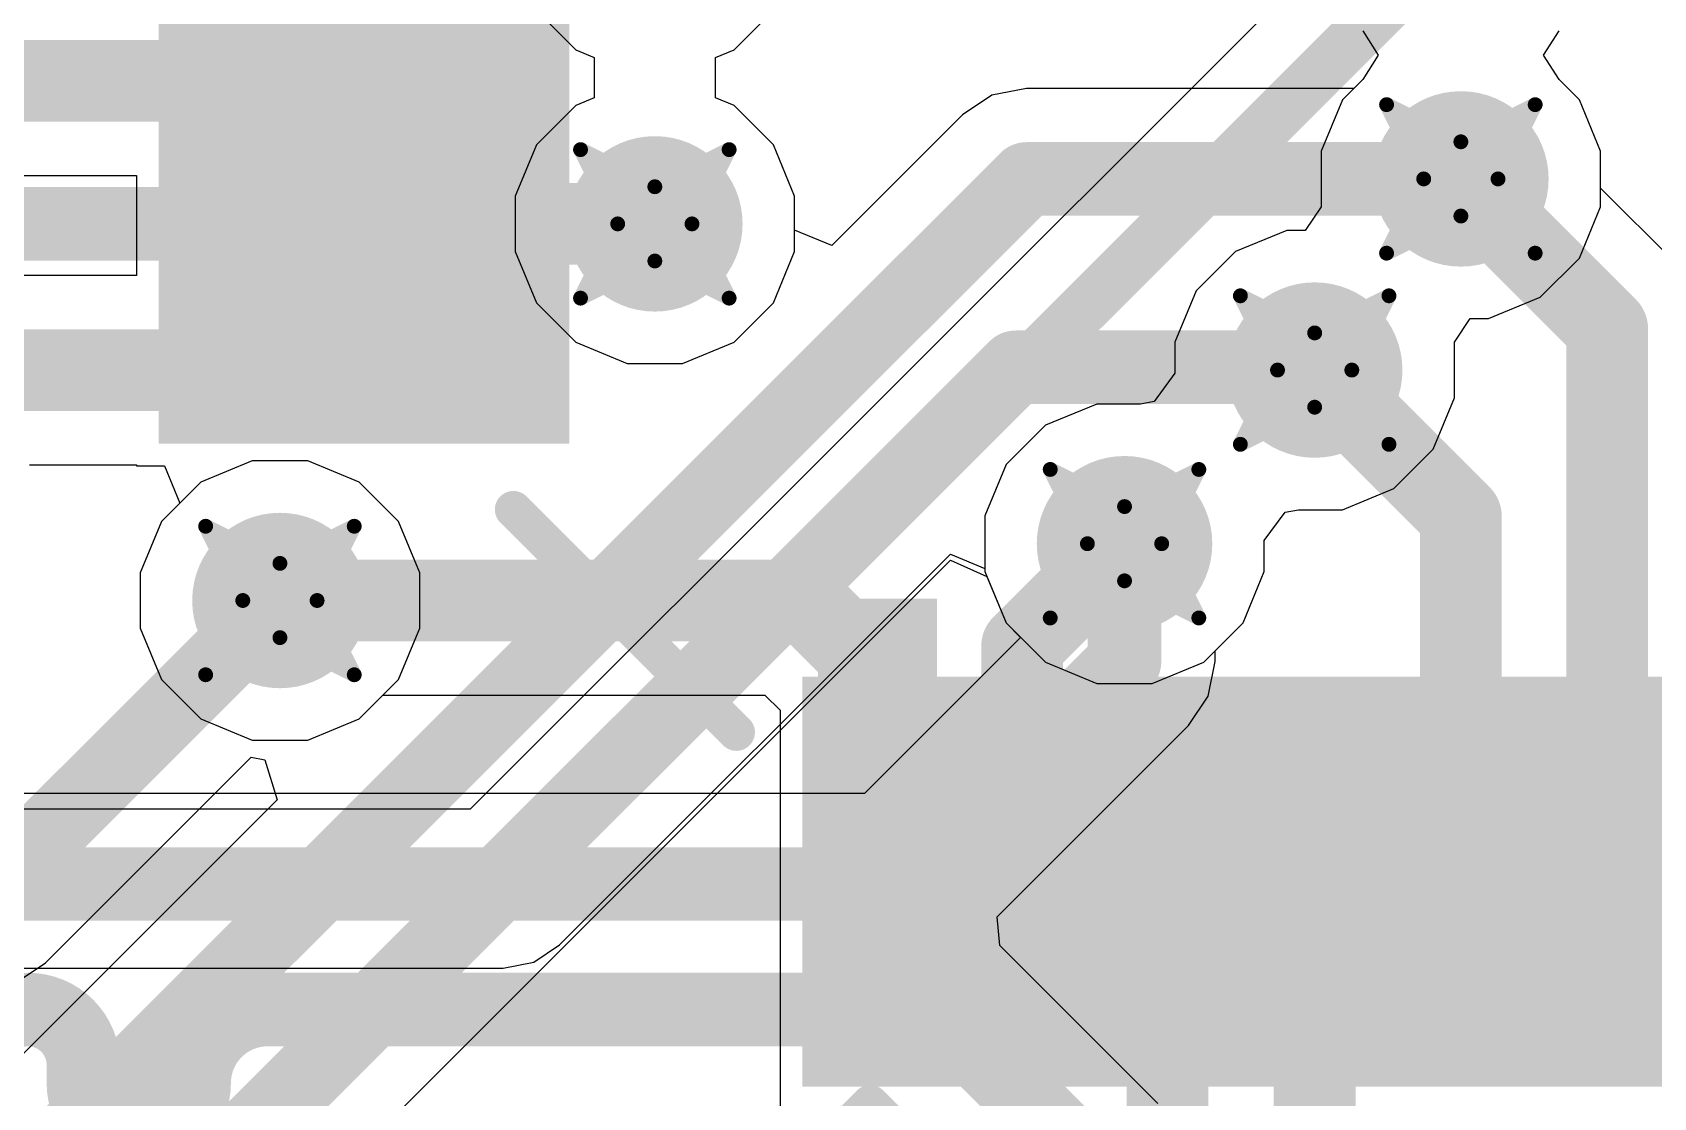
# Model space of a CAD drawing. Header units: inches. Extents: x -3 to 488, y -11 to 93.
# Drawn here: x 91.15 to 96.7, y 12.84 to 16.48 of the extents above; entities that cross this region are included whole.
import ezdxf

# ---------------------------------------------------------------- set-up
doc = ezdxf.new("R2010")
doc.units = ezdxf.units.IN
for name, color, linetype in [('Bottom Layer', 5, 'Continuous'), ('Drill Drawing', 1, 'Continuous'), ('Layer 1', 16, 'Continuous'), ('Layer 2', 76, 'Continuous'), ('Top Layer', 1, 'Continuous'), ('Top Overlay', 2, 'Continuous'), ('Top Paste', 8, 'Continuous'), ('Top Solder', 216, 'Continuous'), ('Via Holes', 16, 'Continuous')]:
    doc.layers.add(name, color=color, linetype=linetype)

msp = doc.modelspace()

# ---------------------------------------------------------------- hatches: boundary and pattern name
at = {"layer": 'Bottom Layer'}
h = msp.add_hatch(color=5, dxfattribs=at)
edge = h.paths.add_edge_path()
edge.add_arc((96.0373, 15.9826), 0.3, 0, 360)
h = msp.add_hatch(color=5, dxfattribs=at)
edge = h.paths.add_edge_path()
edge.add_arc((93.2818, 15.8288), 0.3, 0, 360)
h = msp.add_hatch(color=5, dxfattribs=at)
edge = h.paths.add_edge_path()
edge.add_arc((95.5375, 15.3288), 0.3, 0, 360)
h = msp.add_hatch(color=5, dxfattribs=at)
edge = h.paths.add_edge_path()
edge.add_arc((94.8875, 14.7349), 0.3, 0, 360)
h = msp.add_hatch(color=5, dxfattribs=at)
edge = h.paths.add_edge_path()
edge.add_arc((92.0002, 14.5406), 0.3, 0, 360)
at = {"layer": 'Layer 1'}
h = msp.add_hatch(color=16, dxfattribs=at)
edge = h.paths.add_edge_path()
edge.add_arc((96.0373, 15.9826), 0.3, 0, 360)
h = msp.add_hatch(color=16, dxfattribs=at)
edge = h.paths.add_edge_path()
edge.add_arc((93.2818, 15.8288), 0.3, 0, 360)
h = msp.add_hatch(color=16, dxfattribs=at)
edge = h.paths.add_edge_path()
edge.add_arc((95.5375, 15.3288), 0.3, 0, 360)
h = msp.add_hatch(color=16, dxfattribs=at)
edge = h.paths.add_edge_path()
edge.add_arc((94.8875, 14.7349), 0.3, 0, 360)
h = msp.add_hatch(color=16, dxfattribs=at)
edge = h.paths.add_edge_path()
edge.add_arc((92.0002, 14.5406), 0.3, 0, 360)
at = {"layer": 'Layer 2'}
h = msp.add_hatch(color=76, dxfattribs=at)
edge = h.paths.add_edge_path()
edge.add_arc((96.0373, 15.9826), 0.3, 0, 360)
h = msp.add_hatch(color=76, dxfattribs=at)
edge = h.paths.add_edge_path()
edge.add_arc((93.2818, 15.8288), 0.3, 0, 360)
h = msp.add_hatch(color=76, dxfattribs=at)
edge = h.paths.add_edge_path()
edge.add_arc((95.5375, 15.3288), 0.3, 0, 360)
h = msp.add_hatch(color=76, dxfattribs=at)
edge = h.paths.add_edge_path()
edge.add_arc((94.8875, 14.7349), 0.3, 0, 360)
h = msp.add_hatch(color=76, dxfattribs=at)
edge = h.paths.add_edge_path()
edge.add_arc((92.0002, 14.5406), 0.3, 0, 360)
at = {"layer": 'Top Layer'}
for points in [[(92.8875, 16.1788), (91.6875, 16.1788), (91.6875, 16.4788), (92.8875, 16.4788)], [(92.8875, 15.6788), (91.6875, 15.6788), (91.6875, 15.9788), (92.8875, 15.9788)], [(92.8875, 15.1788), (91.6875, 15.1788), (91.6875, 15.4788), (92.8875, 15.4788)], [(93.8875, 12.9788), (93.8875, 14.1788), (94.1875, 14.1788), (94.1875, 12.9788)], [(94.3875, 12.9788), (94.3875, 14.1788), (94.6875, 14.1788), (94.6875, 12.9788)], [(94.8875, 12.9788), (94.8875, 14.1788), (95.1875, 14.1788), (95.1875, 12.9788)], [(95.3875, 12.9788), (95.3875, 14.1788), (95.6875, 14.1788), (95.6875, 12.9788)], [(95.8875, 12.9788), (95.8875, 14.1788), (96.1875, 14.1788), (96.1875, 12.9788)], [(96.3875, 12.9788), (96.3875, 14.1788), (96.6875, 14.1788), (96.6875, 12.9788)]]:
    msp.add_hatch(color=1, dxfattribs=at).paths.add_polyline_path(points)
h = msp.add_hatch(color=1, dxfattribs=at)
edge = h.paths.add_edge_path()
edge.add_arc((96.0373, 15.9826), 0.3, 0, 360)
h = msp.add_hatch(color=1, dxfattribs=at)
edge = h.paths.add_edge_path()
edge.add_arc((93.2818, 15.8288), 0.3, 0, 360)
h = msp.add_hatch(color=1, dxfattribs=at)
edge = h.paths.add_edge_path()
edge.add_arc((95.5375, 15.3288), 0.3, 0, 360)
h = msp.add_hatch(color=1, dxfattribs=at)
edge = h.paths.add_edge_path()
edge.add_arc((94.8875, 14.7349), 0.3, 0, 360)
h = msp.add_hatch(color=1, dxfattribs=at)
edge = h.paths.add_edge_path()
edge.add_arc((92.0002, 14.5406), 0.3, 0, 360)
at = {"layer": 'Top Overlay'}
msp.add_hatch(color=2, dxfattribs=at).paths.add_polyline_path([(94.2463, 14.2676), (94.2463, 14.547), (93.8399, 14.547), (93.8399, 14.2676)])
at = {"layer": 'Top Paste'}
for points in [[(92.8875, 16.1788), (91.6875, 16.1788), (91.6875, 16.4788), (92.8875, 16.4788)], [(92.8875, 15.6788), (91.6875, 15.6788), (91.6875, 15.9788), (92.8875, 15.9788)], [(92.8875, 15.1788), (91.6875, 15.1788), (91.6875, 15.4788), (92.8875, 15.4788)], [(93.8875, 12.9788), (93.8875, 14.1788), (94.1875, 14.1788), (94.1875, 12.9788)], [(94.3875, 12.9788), (94.3875, 14.1788), (94.6875, 14.1788), (94.6875, 12.9788)], [(94.8875, 12.9788), (94.8875, 14.1788), (95.1875, 14.1788), (95.1875, 12.9788)], [(95.3875, 12.9788), (95.3875, 14.1788), (95.6875, 14.1788), (95.6875, 12.9788)], [(95.8875, 12.9788), (95.8875, 14.1788), (96.1875, 14.1788), (96.1875, 12.9788)], [(96.3875, 12.9788), (96.3875, 14.1788), (96.6875, 14.1788), (96.6875, 12.9788)]]:
    msp.add_hatch(color=8, dxfattribs=at).paths.add_polyline_path(points)
at = {"layer": 'Top Solder'}
for points in [[(92.9891, 16.0772), (91.5859, 16.0772), (91.5859, 16.5804), (92.9891, 16.5804)], [(92.9891, 15.5772), (91.5859, 15.5772), (91.5859, 16.0804), (92.9891, 16.0804)], [(92.9891, 15.0772), (91.5859, 15.0772), (91.5859, 15.5804), (92.9891, 15.5804)], [(93.7859, 12.8772), (93.7859, 14.2804), (94.2891, 14.2804), (94.2891, 12.8772)], [(94.2859, 12.8772), (94.2859, 14.2804), (94.7891, 14.2804), (94.7891, 12.8772)], [(94.7859, 12.8772), (94.7859, 14.2804), (95.2891, 14.2804), (95.2891, 12.8772)], [(95.2859, 12.8772), (95.2859, 14.2804), (95.7891, 14.2804), (95.7891, 12.8772)], [(95.7859, 12.8772), (95.7859, 14.2804), (96.2891, 14.2804), (96.2891, 12.8772)], [(96.2859, 12.8772), (96.2859, 14.2804), (96.7891, 14.2804), (96.7891, 12.8772)]]:
    msp.add_hatch(color=216, dxfattribs=at).paths.add_polyline_path(points)
at = {"layer": 'Via Holes'}
h = msp.add_hatch(color=7, dxfattribs=at)
edge = h.paths.add_edge_path()
edge.add_arc((96.0373, 15.9826), 0.15, 0, 360)
h = msp.add_hatch(color=7, dxfattribs=at)
edge = h.paths.add_edge_path()
edge.add_arc((93.2818, 15.8288), 0.15, 0, 360)
h = msp.add_hatch(color=7, dxfattribs=at)
edge = h.paths.add_edge_path()
edge.add_arc((95.5375, 15.3288), 0.15, 0, 360)
h = msp.add_hatch(color=7, dxfattribs=at)
edge = h.paths.add_edge_path()
edge.add_arc((94.8875, 14.7349), 0.15, 0, 360)
h = msp.add_hatch(color=7, dxfattribs=at)
edge = h.paths.add_edge_path()
edge.add_arc((92.0002, 14.5406), 0.15, 0, 360)

# ---------------------------------------------------------------- linework, layer by layer
at = {"layer": 'Bottom Layer'}
for p, q in [((95.5597, 16.7356), (92.6509, 13.8268)), ((92.8768, 16.5582), (93.0112, 16.4238)), ((93.5525, 16.4238), (93.6869, 16.5582)), ((96.3196, 16.4059), (96.3729, 16.4886)), ((93.0112, 16.4238), (93.0745, 16.3976)), ((93.4892, 16.3976), (93.5525, 16.4238)), ((96.3729, 16.3226), (96.3196, 16.4059)), ((93.0745, 16.3976), (93.0745, 16.2601)), ((93.4892, 16.2601), (93.4892, 16.3976)), ((96.4423, 16.2533), (96.3729, 16.3226)), ((93.0745, 16.2601), (93.0112, 16.2339)), ((93.5525, 16.2339), (93.4892, 16.2601)), ((96.5151, 16.0777), (96.4423, 16.2533)), ((93.0112, 16.2339), (92.8768, 16.0995)), ((93.6869, 16.0995), (93.5525, 16.2339)), ((92.8768, 16.0995), (92.804, 15.9239)), ((93.7596, 15.9239), (93.6869, 16.0995)), ((96.5151, 15.8876), (96.5151, 16.0777)), ((92.804, 15.9239), (92.804, 15.7338)), ((93.7596, 15.7338), (93.7596, 15.9239)), ((96.4423, 15.712), (96.5151, 15.8876)), ((92.804, 15.7338), (92.8768, 15.5582)), ((93.6869, 15.5582), (93.7596, 15.7338)), ((96.3079, 15.5776), (96.4423, 15.712)), ((96.1323, 15.5048), (96.3079, 15.5776)), ((92.8768, 15.5582), (93.0112, 15.4238)), ((93.5525, 15.4238), (93.6869, 15.5582)), ((96.0153, 15.4239), (96.0694, 15.5048)), ((96.0694, 15.5048), (96.1323, 15.5048)), ((93.0112, 15.4238), (93.1868, 15.351)), ((93.3769, 15.351), (93.5525, 15.4238)), ((96.0153, 15.2338), (96.0153, 15.4239)), ((93.1868, 15.351), (93.3769, 15.351)), ((95.9426, 15.0582), (96.0153, 15.2338)), ((95.8081, 14.9238), (95.9426, 15.0582)), ((91.9052, 15.0184), (91.7295, 14.9457)), ((92.0952, 15.0184), (91.9052, 15.0184)), ((92.2708, 14.9457), (92.0952, 15.0184)), ((91.7295, 14.9457), (91.5951, 14.8112)), ((92.4053, 14.8112), (92.2708, 14.9457)), ((95.6325, 14.851), (95.8081, 14.9238)), ((91.5951, 14.8112), (91.5224, 14.6356)), ((92.478, 14.6356), (92.4053, 14.8112)), ((95.3653, 14.7455), (95.4364, 14.8427)), ((95.4364, 14.8427), (95.4826, 14.851)), ((95.4826, 14.851), (95.6325, 14.851)), ((95.3653, 14.6398), (95.3653, 14.7455)), ((92.9558, 13.3626), (94.2924, 14.6992)), ((94.2924, 14.6992), (94.4097, 14.6505)), ((91.5224, 14.6356), (91.5224, 14.4456)), ((92.478, 14.4456), (92.478, 14.6356)), ((94.4097, 14.6505), (94.4097, 14.6398)), ((94.4097, 14.6398), (94.4824, 14.4642)), ((95.2926, 14.4642), (95.3653, 14.6398)), ((91.5224, 14.4456), (91.5951, 14.2699)), ((92.4053, 14.2699), (92.478, 14.4456)), ((94.4824, 14.4642), (94.6168, 14.3298)), ((95.1582, 14.3298), (95.2926, 14.4642)), ((94.6168, 14.3298), (94.7925, 14.2571)), ((94.9825, 14.2571), (95.1582, 14.3298)), ((91.5951, 14.2699), (91.7295, 14.1355)), ((92.2708, 14.1355), (92.4053, 14.2699)), ((94.7925, 14.2571), (94.9825, 14.2571)), ((91.7295, 14.1355), (91.9052, 14.0628)), ((92.0952, 14.0628), (92.2708, 14.1355)), ((91.9052, 14.0628), (92.0952, 14.0628)), ((92.6509, 13.8268), (86.0622, 13.8268)), ((92.8676, 13.3036), (92.9558, 13.3626)), ((92.7635, 13.2829), (92.8676, 13.3036)), ((86.1748, 13.2829), (92.7635, 13.2829))]:
    msp.add_line(p, q, dxfattribs=at)
for points in [[(92.7635, 13.5549, 0.1778, 0.1778, 0), (96.0375, 16.8288, 0.1778, 0.1778, 0)], [(86.0622, 13.5549, 0.1778, 0.1778, 0), (92.7635, 13.5549, 0.1778, 0.1778, 0)]]:
    msp.add_lwpolyline(points, format="xyseb", dxfattribs=at)
msp.add_lwpolyline([(92.7191, 13.5549, 0.0889, 0.0889, 1), (92.808, 13.5549, 0.0889, 0.0889, 1)], format="xyseb", close=True, dxfattribs=at)
msp.add_lwpolyline([(92.7191, 13.5549, 0.0889, 0.0889, 1), (92.808, 13.5549, 0.0889, 0.0889, 1)], format="xyseb", close=True, dxfattribs=at)
at = {"layer": 'Drill Drawing'}
for points in [[(95.7833, 16.2366, 0.0508, 0.0508, 0), (96.0373, 16.1096, 0.0508, 0.0508, 0)], [(95.7833, 16.2366, 0.0508, 0.0508, 0), (95.9103, 15.9826, 0.0508, 0.0508, 0)], [(96.0373, 16.1096, 0.0508, 0.0508, 0), (96.2913, 16.2366, 0.0508, 0.0508, 0)], [(96.1643, 15.9826, 0.0508, 0.0508, 0), (96.2913, 16.2366, 0.0508, 0.0508, 0)], [(93.0278, 16.0828, 0.0508, 0.0508, 0), (93.2818, 15.9558, 0.0508, 0.0508, 0)], [(93.0278, 16.0828, 0.0508, 0.0508, 0), (93.1548, 15.8288, 0.0508, 0.0508, 0)], [(93.2818, 15.9558, 0.0508, 0.0508, 0), (93.5358, 16.0828, 0.0508, 0.0508, 0)], [(93.4088, 15.8288, 0.0508, 0.0508, 0), (93.5358, 16.0828, 0.0508, 0.0508, 0)], [(95.7833, 15.7286, 0.0508, 0.0508, 0), (95.9103, 15.9826, 0.0508, 0.0508, 0)], [(96.1643, 15.9826, 0.0508, 0.0508, 0), (96.2913, 15.7286, 0.0508, 0.0508, 0)], [(93.0278, 15.5748, 0.0508, 0.0508, 0), (93.1548, 15.8288, 0.0508, 0.0508, 0)], [(93.4088, 15.8288, 0.0508, 0.0508, 0), (93.5358, 15.5748, 0.0508, 0.0508, 0)], [(95.7833, 15.7286, 0.0508, 0.0508, 0), (96.0373, 15.8556, 0.0508, 0.0508, 0)], [(96.0373, 15.8556, 0.0508, 0.0508, 0), (96.2913, 15.7286, 0.0508, 0.0508, 0)], [(93.0278, 15.5748, 0.0508, 0.0508, 0), (93.2818, 15.7018, 0.0508, 0.0508, 0)], [(93.2818, 15.7018, 0.0508, 0.0508, 0), (93.5358, 15.5748, 0.0508, 0.0508, 0)], [(95.2835, 15.5828, 0.0508, 0.0508, 0), (95.5375, 15.4558, 0.0508, 0.0508, 0)], [(95.2835, 15.5828, 0.0508, 0.0508, 0), (95.4105, 15.3288, 0.0508, 0.0508, 0)], [(95.5375, 15.4558, 0.0508, 0.0508, 0), (95.7915, 15.5828, 0.0508, 0.0508, 0)], [(95.6645, 15.3288, 0.0508, 0.0508, 0), (95.7915, 15.5828, 0.0508, 0.0508, 0)], [(95.2835, 15.0748, 0.0508, 0.0508, 0), (95.4105, 15.3288, 0.0508, 0.0508, 0)], [(95.6645, 15.3288, 0.0508, 0.0508, 0), (95.7915, 15.0748, 0.0508, 0.0508, 0)], [(95.2835, 15.0748, 0.0508, 0.0508, 0), (95.5375, 15.2018, 0.0508, 0.0508, 0)], [(95.5375, 15.2018, 0.0508, 0.0508, 0), (95.7915, 15.0748, 0.0508, 0.0508, 0)], [(94.6335, 14.9889, 0.0508, 0.0508, 0), (94.8875, 14.8619, 0.0508, 0.0508, 0)], [(94.6335, 14.9889, 0.0508, 0.0508, 0), (94.7605, 14.7349, 0.0508, 0.0508, 0)], [(94.8875, 14.8619, 0.0508, 0.0508, 0), (95.1415, 14.9889, 0.0508, 0.0508, 0)], [(95.0145, 14.7349, 0.0508, 0.0508, 0), (95.1415, 14.9889, 0.0508, 0.0508, 0)], [(91.7462, 14.7946, 0.0508, 0.0508, 0), (92.0002, 14.6676, 0.0508, 0.0508, 0)], [(91.7462, 14.7946, 0.0508, 0.0508, 0), (91.8732, 14.5406, 0.0508, 0.0508, 0)], [(92.0002, 14.6676, 0.0508, 0.0508, 0), (92.2542, 14.7946, 0.0508, 0.0508, 0)], [(92.1272, 14.5406, 0.0508, 0.0508, 0), (92.2542, 14.7946, 0.0508, 0.0508, 0)], [(94.6335, 14.4809, 0.0508, 0.0508, 0), (94.7605, 14.7349, 0.0508, 0.0508, 0)], [(95.0145, 14.7349, 0.0508, 0.0508, 0), (95.1415, 14.4809, 0.0508, 0.0508, 0)], [(94.6335, 14.4809, 0.0508, 0.0508, 0), (94.8875, 14.6079, 0.0508, 0.0508, 0)], [(94.8875, 14.6079, 0.0508, 0.0508, 0), (95.1415, 14.4809, 0.0508, 0.0508, 0)], [(91.7462, 14.2866, 0.0508, 0.0508, 0), (91.8732, 14.5406, 0.0508, 0.0508, 0)], [(92.1272, 14.5406, 0.0508, 0.0508, 0), (92.2542, 14.2866, 0.0508, 0.0508, 0)], [(91.7462, 14.2866, 0.0508, 0.0508, 0), (92.0002, 14.4136, 0.0508, 0.0508, 0)], [(92.0002, 14.4136, 0.0508, 0.0508, 0), (92.2542, 14.2866, 0.0508, 0.0508, 0)]]:
    msp.add_lwpolyline(points, format="xyseb", dxfattribs=at)
for points in [[(95.7706, 16.2366, 0.0254, 0.0254, 1), (95.796, 16.2366, 0.0254, 0.0254, 1)], [(95.7706, 16.2366, 0.0254, 0.0254, 1), (95.796, 16.2366, 0.0254, 0.0254, 1)], [(96.2786, 16.2366, 0.0254, 0.0254, 1), (96.304, 16.2366, 0.0254, 0.0254, 1)], [(96.2786, 16.2366, 0.0254, 0.0254, 1), (96.304, 16.2366, 0.0254, 0.0254, 1)], [(96.0246, 16.1096, 0.0254, 0.0254, 1), (96.05, 16.1096, 0.0254, 0.0254, 1)], [(96.0246, 16.1096, 0.0254, 0.0254, 1), (96.05, 16.1096, 0.0254, 0.0254, 1)], [(93.0151, 16.0828, 0.0254, 0.0254, 1), (93.0405, 16.0828, 0.0254, 0.0254, 1)], [(93.0151, 16.0828, 0.0254, 0.0254, 1), (93.0405, 16.0828, 0.0254, 0.0254, 1)], [(93.5231, 16.0828, 0.0254, 0.0254, 1), (93.5485, 16.0828, 0.0254, 0.0254, 1)], [(93.5231, 16.0828, 0.0254, 0.0254, 1), (93.5485, 16.0828, 0.0254, 0.0254, 1)], [(93.2691, 15.9558, 0.0254, 0.0254, 1), (93.2945, 15.9558, 0.0254, 0.0254, 1)], [(93.2691, 15.9558, 0.0254, 0.0254, 1), (93.2945, 15.9558, 0.0254, 0.0254, 1)], [(95.8976, 15.9826, 0.0254, 0.0254, 1), (95.923, 15.9826, 0.0254, 0.0254, 1)], [(95.8976, 15.9826, 0.0254, 0.0254, 1), (95.923, 15.9826, 0.0254, 0.0254, 1)], [(96.1516, 15.9826, 0.0254, 0.0254, 1), (96.177, 15.9826, 0.0254, 0.0254, 1)], [(96.1516, 15.9826, 0.0254, 0.0254, 1), (96.177, 15.9826, 0.0254, 0.0254, 1)], [(93.1421, 15.8288, 0.0254, 0.0254, 1), (93.1675, 15.8288, 0.0254, 0.0254, 1)], [(93.1421, 15.8288, 0.0254, 0.0254, 1), (93.1675, 15.8288, 0.0254, 0.0254, 1)], [(93.3961, 15.8288, 0.0254, 0.0254, 1), (93.4215, 15.8288, 0.0254, 0.0254, 1)], [(93.3961, 15.8288, 0.0254, 0.0254, 1), (93.4215, 15.8288, 0.0254, 0.0254, 1)], [(96.0246, 15.8556, 0.0254, 0.0254, 1), (96.05, 15.8556, 0.0254, 0.0254, 1)], [(96.0246, 15.8556, 0.0254, 0.0254, 1), (96.05, 15.8556, 0.0254, 0.0254, 1)], [(95.7706, 15.7286, 0.0254, 0.0254, 1), (95.796, 15.7286, 0.0254, 0.0254, 1)], [(95.7706, 15.7286, 0.0254, 0.0254, 1), (95.796, 15.7286, 0.0254, 0.0254, 1)], [(96.2786, 15.7286, 0.0254, 0.0254, 1), (96.304, 15.7286, 0.0254, 0.0254, 1)], [(96.2786, 15.7286, 0.0254, 0.0254, 1), (96.304, 15.7286, 0.0254, 0.0254, 1)], [(93.2691, 15.7018, 0.0254, 0.0254, 1), (93.2945, 15.7018, 0.0254, 0.0254, 1)], [(93.2691, 15.7018, 0.0254, 0.0254, 1), (93.2945, 15.7018, 0.0254, 0.0254, 1)], [(93.0151, 15.5748, 0.0254, 0.0254, 1), (93.0405, 15.5748, 0.0254, 0.0254, 1)], [(93.0151, 15.5748, 0.0254, 0.0254, 1), (93.0405, 15.5748, 0.0254, 0.0254, 1)], [(93.5231, 15.5748, 0.0254, 0.0254, 1), (93.5485, 15.5748, 0.0254, 0.0254, 1)], [(93.5231, 15.5748, 0.0254, 0.0254, 1), (93.5485, 15.5748, 0.0254, 0.0254, 1)], [(95.2708, 15.5828, 0.0254, 0.0254, 1), (95.2962, 15.5828, 0.0254, 0.0254, 1)], [(95.2708, 15.5828, 0.0254, 0.0254, 1), (95.2962, 15.5828, 0.0254, 0.0254, 1)], [(95.7788, 15.5828, 0.0254, 0.0254, 1), (95.8042, 15.5828, 0.0254, 0.0254, 1)], [(95.7788, 15.5828, 0.0254, 0.0254, 1), (95.8042, 15.5828, 0.0254, 0.0254, 1)], [(95.5248, 15.4558, 0.0254, 0.0254, 1), (95.5502, 15.4558, 0.0254, 0.0254, 1)], [(95.5248, 15.4558, 0.0254, 0.0254, 1), (95.5502, 15.4558, 0.0254, 0.0254, 1)], [(95.3978, 15.3288, 0.0254, 0.0254, 1), (95.4232, 15.3288, 0.0254, 0.0254, 1)], [(95.3978, 15.3288, 0.0254, 0.0254, 1), (95.4232, 15.3288, 0.0254, 0.0254, 1)], [(95.6518, 15.3288, 0.0254, 0.0254, 1), (95.6772, 15.3288, 0.0254, 0.0254, 1)], [(95.6518, 15.3288, 0.0254, 0.0254, 1), (95.6772, 15.3288, 0.0254, 0.0254, 1)], [(95.5248, 15.2018, 0.0254, 0.0254, 1), (95.5502, 15.2018, 0.0254, 0.0254, 1)], [(95.5248, 15.2018, 0.0254, 0.0254, 1), (95.5502, 15.2018, 0.0254, 0.0254, 1)], [(95.2708, 15.0748, 0.0254, 0.0254, 1), (95.2962, 15.0748, 0.0254, 0.0254, 1)], [(95.2708, 15.0748, 0.0254, 0.0254, 1), (95.2962, 15.0748, 0.0254, 0.0254, 1)], [(95.7788, 15.0748, 0.0254, 0.0254, 1), (95.8042, 15.0748, 0.0254, 0.0254, 1)], [(95.7788, 15.0748, 0.0254, 0.0254, 1), (95.8042, 15.0748, 0.0254, 0.0254, 1)], [(94.6208, 14.9889, 0.0254, 0.0254, 1), (94.6462, 14.9889, 0.0254, 0.0254, 1)], [(94.6208, 14.9889, 0.0254, 0.0254, 1), (94.6462, 14.9889, 0.0254, 0.0254, 1)], [(95.1288, 14.9889, 0.0254, 0.0254, 1), (95.1542, 14.9889, 0.0254, 0.0254, 1)], [(95.1288, 14.9889, 0.0254, 0.0254, 1), (95.1542, 14.9889, 0.0254, 0.0254, 1)], [(94.8748, 14.8619, 0.0254, 0.0254, 1), (94.9002, 14.8619, 0.0254, 0.0254, 1)], [(94.8748, 14.8619, 0.0254, 0.0254, 1), (94.9002, 14.8619, 0.0254, 0.0254, 1)], [(91.7335, 14.7946, 0.0254, 0.0254, 1), (91.7589, 14.7946, 0.0254, 0.0254, 1)], [(91.7335, 14.7946, 0.0254, 0.0254, 1), (91.7589, 14.7946, 0.0254, 0.0254, 1)], [(92.2415, 14.7946, 0.0254, 0.0254, 1), (92.2669, 14.7946, 0.0254, 0.0254, 1)], [(92.2415, 14.7946, 0.0254, 0.0254, 1), (92.2669, 14.7946, 0.0254, 0.0254, 1)], [(94.7478, 14.7349, 0.0254, 0.0254, 1), (94.7732, 14.7349, 0.0254, 0.0254, 1)], [(94.7478, 14.7349, 0.0254, 0.0254, 1), (94.7732, 14.7349, 0.0254, 0.0254, 1)], [(95.0018, 14.7349, 0.0254, 0.0254, 1), (95.0272, 14.7349, 0.0254, 0.0254, 1)], [(95.0018, 14.7349, 0.0254, 0.0254, 1), (95.0272, 14.7349, 0.0254, 0.0254, 1)], [(91.9875, 14.6676, 0.0254, 0.0254, 1), (92.0129, 14.6676, 0.0254, 0.0254, 1)], [(91.9875, 14.6676, 0.0254, 0.0254, 1), (92.0129, 14.6676, 0.0254, 0.0254, 1)], [(94.8748, 14.6079, 0.0254, 0.0254, 1), (94.9002, 14.6079, 0.0254, 0.0254, 1)], [(94.8748, 14.6079, 0.0254, 0.0254, 1), (94.9002, 14.6079, 0.0254, 0.0254, 1)], [(91.8605, 14.5406, 0.0254, 0.0254, 1), (91.8859, 14.5406, 0.0254, 0.0254, 1)], [(91.8605, 14.5406, 0.0254, 0.0254, 1), (91.8859, 14.5406, 0.0254, 0.0254, 1)], [(92.1145, 14.5406, 0.0254, 0.0254, 1), (92.1399, 14.5406, 0.0254, 0.0254, 1)], [(92.1145, 14.5406, 0.0254, 0.0254, 1), (92.1399, 14.5406, 0.0254, 0.0254, 1)], [(94.6208, 14.4809, 0.0254, 0.0254, 1), (94.6462, 14.4809, 0.0254, 0.0254, 1)], [(94.6208, 14.4809, 0.0254, 0.0254, 1), (94.6462, 14.4809, 0.0254, 0.0254, 1)], [(95.1288, 14.4809, 0.0254, 0.0254, 1), (95.1542, 14.4809, 0.0254, 0.0254, 1)], [(95.1288, 14.4809, 0.0254, 0.0254, 1), (95.1542, 14.4809, 0.0254, 0.0254, 1)], [(91.9875, 14.4136, 0.0254, 0.0254, 1), (92.0129, 14.4136, 0.0254, 0.0254, 1)], [(91.9875, 14.4136, 0.0254, 0.0254, 1), (92.0129, 14.4136, 0.0254, 0.0254, 1)], [(91.7335, 14.2866, 0.0254, 0.0254, 1), (91.7589, 14.2866, 0.0254, 0.0254, 1)], [(91.7335, 14.2866, 0.0254, 0.0254, 1), (91.7589, 14.2866, 0.0254, 0.0254, 1)], [(92.2415, 14.2866, 0.0254, 0.0254, 1), (92.2669, 14.2866, 0.0254, 0.0254, 1)], [(92.2415, 14.2866, 0.0254, 0.0254, 1), (92.2669, 14.2866, 0.0254, 0.0254, 1)]]:
    msp.add_lwpolyline(points, format="xyseb", close=True, dxfattribs=at)
at = {"layer": 'Layer 1'}
for p, q in [((92.8768, 16.5582), (93.0112, 16.4238)), ((93.5525, 16.4238), (93.6869, 16.5582)), ((95.7018, 16.4888), (95.7551, 16.4056)), ((96.3196, 16.4059), (96.3729, 16.4886)), ((93.0112, 16.4238), (93.0745, 16.3976)), ((93.4892, 16.3976), (93.5525, 16.4238)), ((95.7551, 16.4056), (95.7018, 16.3229)), ((96.3729, 16.3226), (96.3196, 16.4059)), ((93.0745, 16.3976), (93.0745, 16.2601)), ((93.4892, 16.2601), (93.4892, 16.3976)), ((95.7018, 16.3229), (95.6322, 16.2533)), ((96.4423, 16.2533), (96.3729, 16.3226)), ((93.0745, 16.2601), (93.0112, 16.2339)), ((93.5525, 16.2339), (93.4892, 16.2601)), ((95.6322, 16.2533), (95.5595, 16.0777)), ((96.5151, 16.0777), (96.4423, 16.2533)), ((93.0112, 16.2339), (92.8768, 16.0995)), ((93.6869, 16.0995), (93.5525, 16.2339)), ((92.8768, 16.0995), (92.804, 15.9239)), ((93.7596, 15.9239), (93.6869, 16.0995)), ((95.5595, 16.0777), (95.5595, 15.8876)), ((96.5151, 15.8876), (96.5151, 16.0777)), ((92.804, 15.9239), (92.804, 15.7338)), ((93.7596, 15.7338), (93.7596, 15.9239)), ((95.5595, 15.8876), (95.5054, 15.8066)), ((96.4423, 15.712), (96.5151, 15.8876)), ((95.4425, 15.8066), (95.2668, 15.7339)), ((95.5054, 15.8066), (95.4425, 15.8066)), ((92.804, 15.7338), (92.8768, 15.5582)), ((93.6869, 15.5582), (93.7596, 15.7338)), ((95.2668, 15.7339), (95.1324, 15.5995)), ((96.3079, 15.5776), (96.4423, 15.712)), ((95.1324, 15.5995), (95.0597, 15.4239)), ((96.1323, 15.5048), (96.3079, 15.5776)), ((92.8768, 15.5582), (93.0112, 15.4238)), ((93.5525, 15.4238), (93.6869, 15.5582)), ((96.0153, 15.4239), (96.0694, 15.5048)), ((96.0694, 15.5048), (96.1323, 15.5048)), ((93.0112, 15.4238), (93.1868, 15.351)), ((93.3769, 15.351), (93.5525, 15.4238)), ((95.0597, 15.4239), (95.0597, 15.3182)), ((96.0153, 15.2338), (96.0153, 15.4239)), ((93.1868, 15.351), (93.3769, 15.351)), ((95.0597, 15.3182), (94.9886, 15.221)), ((94.7925, 15.2127), (94.6168, 15.1399)), ((94.9424, 15.2127), (94.7925, 15.2127)), ((94.9886, 15.221), (94.9424, 15.2127)), ((95.9426, 15.0582), (96.0153, 15.2338)), ((94.6168, 15.1399), (94.4824, 15.0055)), ((95.8081, 14.9238), (95.9426, 15.0582)), ((91.9052, 15.0184), (91.7295, 14.9457)), ((92.0952, 15.0184), (91.9052, 15.0184)), ((92.2708, 14.9457), (92.0952, 15.0184)), ((94.4824, 15.0055), (94.4097, 14.8299)), ((91.7295, 14.9457), (91.5951, 14.8112)), ((92.4053, 14.8112), (92.2708, 14.9457)), ((95.6325, 14.851), (95.8081, 14.9238)), ((91.5951, 14.8112), (91.5224, 14.6356)), ((92.478, 14.6356), (92.4053, 14.8112)), ((94.4097, 14.8299), (94.4097, 14.6398)), ((95.3653, 14.7455), (95.4364, 14.8427)), ((95.4364, 14.8427), (95.4826, 14.851)), ((95.4826, 14.851), (95.6325, 14.851)), ((95.3653, 14.6398), (95.3653, 14.7455)), ((91.5224, 14.6356), (91.5224, 14.4456)), ((92.478, 14.4456), (92.478, 14.6356)), ((94.4097, 14.6398), (94.4824, 14.4642)), ((95.2926, 14.4642), (95.3653, 14.6398)), ((91.5224, 14.4456), (91.5951, 14.2699)), ((92.4053, 14.2699), (92.478, 14.4456)), ((94.5323, 14.4144), (93.9983, 13.8803)), ((94.4824, 14.4642), (94.5323, 14.4144)), ((95.197, 14.3687), (95.2926, 14.4642)), ((95.197, 14.3319), (95.197, 14.3687)), ((95.1734, 14.2134), (95.197, 14.3319)), ((95.197, 14.3319), (95.197, 14.3319)), ((91.5951, 14.2699), (91.7295, 14.1355)), ((92.2708, 14.1355), (92.4053, 14.2699)), ((95.1063, 14.113), (95.1734, 14.2134)), ((91.7295, 14.1355), (91.9052, 14.0628)), ((92.0952, 14.0628), (92.2708, 14.1355)), ((94.4516, 13.4583), (95.1063, 14.113)), ((91.9052, 14.0628), (92.0952, 14.0628)), ((93.9983, 13.8803), (75.1759, 13.8803)), ((94.4612, 13.3604), (94.4516, 13.4583)), ((95.0015, 12.8201), (94.4612, 13.3604))]:
    msp.add_line(p, q, dxfattribs=at)
for points in [[(94.8875, 14.3319, 0.2515, 0.2515, 0), (94.8875, 14.7349, 0.2515, 0.2515, 0)], [(94.1264, 13.5708, 0.2515, 0.2515, 0), (94.8875, 14.3319, 0.2515, 0.2515, 0)], [(75.1758, 13.5708, 0.2515, 0.2515, 0), (94.1264, 13.5708, 0.2515, 0.2515, 0)], [(90.95, 12.9523, 0.2515, 0.2515, -1), (91.3284, 12.9523, 0.2515, 0.2515, 0)], [(91.7069, 12.8901, 0.2515, 0.2515, -0.414214), (91.9583, 13.1416, 0.2515, 0.2515, 0)], [(91.9583, 13.1416, 0.2515, 0.2515, 0), (93.7234, 13.1416, 0.2515, 0.2515, 0)], [(93.7234, 13.1416, 0.2515, 0.2515, 0), (94.2424, 13.1416, 0.2515, 0.2515, 0)], [(94.2424, 13.1416, 0.2515, 0.2515, 0), (95.0316, 12.3523, 0.2515, 0.2515, 0)], [(91.3284, 12.8901, 0.2515, 0.2515, 0), (91.3284, 12.9523, 0.2515, 0.2515, 0)], [(91.7069, 12.8901, 0.2515, 0.2515, -1), (91.3284, 12.8901, 0.2515, 0.2515, 0)], [(91.7069, 12.8901, 0.2515, 0.2515, 0), (91.7069, 12.8901, 0.2515, 0.2515, 0)]]:
    msp.add_lwpolyline(points, format="xyseb", dxfattribs=at)
for points in [[(94.8246, 14.7349, 0.1257, 0.1257, 1), (94.9504, 14.7349, 0.1257, 0.1257, 1)], [(94.8246, 14.3319, 0.1257, 0.1257, 1), (94.9504, 14.3319, 0.1257, 0.1257, 1)], [(94.8246, 14.3319, 0.1257, 0.1257, 1), (94.9504, 14.3319, 0.1257, 0.1257, 1)], [(94.0636, 13.5708, 0.1257, 0.1257, 1), (94.1893, 13.5708, 0.1257, 0.1257, 1)], [(94.0636, 13.5708, 0.1257, 0.1257, 1), (94.1893, 13.5708, 0.1257, 0.1257, 1)], [(91.8955, 13.1416, 0.1257, 0.1257, 1), (92.0212, 13.1416, 0.1257, 0.1257, 1)], [(91.8955, 13.1416, 0.1257, 0.1257, 1), (92.0212, 13.1416, 0.1257, 0.1257, 1)], [(93.6606, 13.1416, 0.1257, 0.1257, 1), (93.7863, 13.1416, 0.1257, 0.1257, 1)], [(93.6606, 13.1416, 0.1257, 0.1257, 1), (93.7863, 13.1416, 0.1257, 0.1257, 1)], [(94.1795, 13.1416, 0.1257, 0.1257, 1), (94.3053, 13.1416, 0.1257, 0.1257, 1)], [(94.1795, 13.1416, 0.1257, 0.1257, 1), (94.3053, 13.1416, 0.1257, 0.1257, 1)], [(91.2656, 12.9523, 0.1257, 0.1257, 1), (91.3913, 12.9523, 0.1257, 0.1257, 1)], [(91.2656, 12.9523, 0.1257, 0.1257, 1), (91.3913, 12.9523, 0.1257, 0.1257, 1)], [(91.2656, 12.8901, 0.1257, 0.1257, 1), (91.3913, 12.8901, 0.1257, 0.1257, 1)], [(91.2656, 12.8901, 0.1257, 0.1257, 1), (91.3913, 12.8901, 0.1257, 0.1257, 1)], [(91.644, 12.8901, 0.1257, 0.1257, 1), (91.7697, 12.8901, 0.1257, 0.1257, 1)], [(91.644, 12.8901, 0.1257, 0.1257, 1), (91.7697, 12.8901, 0.1257, 0.1257, 1)], [(91.644, 12.8901, 0.1257, 0.1257, 1), (91.7697, 12.8901, 0.1257, 0.1257, 1)], [(91.644, 12.8901, 0.1257, 0.1257, 1), (91.7697, 12.8901, 0.1257, 0.1257, 1)]]:
    msp.add_lwpolyline(points, format="xyseb", close=True, dxfattribs=at)
at = {"layer": 'Layer 2'}
for p, q in [((93.5525, 16.4238), (93.6869, 16.5582)), ((95.7018, 16.4888), (95.7551, 16.4056)), ((96.3196, 16.4059), (96.3729, 16.4886)), ((93.4892, 16.3976), (93.5525, 16.4238)), ((95.7551, 16.4056), (95.7018, 16.3229)), ((96.3729, 16.3226), (96.3196, 16.4059)), ((93.4892, 16.2601), (93.4892, 16.3976)), ((95.7018, 16.3229), (95.671, 16.2921)), ((96.4423, 16.2533), (96.3729, 16.3226)), ((93.5525, 16.2339), (93.4892, 16.2601)), ((94.4339, 16.2685), (94.3335, 16.2015)), ((94.5523, 16.2921), (94.4339, 16.2685)), ((95.671, 16.2921), (94.5523, 16.2921)), ((94.5523, 16.2921), (94.5523, 16.2921)), ((96.5151, 16.0777), (96.4423, 16.2533)), ((93.6869, 16.0995), (93.5525, 16.2339)), ((94.3335, 16.2015), (93.8866, 15.7546)), ((93.7596, 15.9239), (93.6869, 16.0995)), ((96.5151, 15.8876), (96.5151, 16.0777)), ((93.7596, 15.8072), (93.7596, 15.9239)), ((96.4423, 15.712), (96.5151, 15.8876)), ((93.8866, 15.7546), (93.7596, 15.8072)), ((96.3079, 15.5776), (96.4423, 15.712)), ((96.1323, 15.5048), (96.3079, 15.5776)), ((96.0153, 15.4239), (96.0694, 15.5048)), ((96.0694, 15.5048), (96.1323, 15.5048)), ((96.0153, 15.2338), (96.0153, 15.4239)), ((95.9426, 15.0582), (96.0153, 15.2338)), ((95.8081, 14.9238), (95.9426, 15.0582)), ((95.6325, 14.851), (95.8081, 14.9238)), ((95.3653, 14.7455), (95.4364, 14.8427)), ((95.4364, 14.8427), (95.4826, 14.851)), ((95.4826, 14.851), (95.6325, 14.851)), ((95.3653, 14.6398), (95.3653, 14.7455)), ((90.9668, 11.3523), (94.2924, 14.678)), ((94.2924, 14.678), (94.4168, 14.6228)), ((95.2926, 14.4642), (95.3653, 14.6398)), ((94.4168, 14.6228), (94.4824, 14.4642)), ((94.4824, 14.4642), (94.6168, 14.3298)), ((95.1582, 14.3298), (95.2926, 14.4642)), ((94.6168, 14.3298), (94.7925, 14.2571)), ((94.9825, 14.2571), (95.1582, 14.3298)), ((94.7925, 14.2571), (94.9825, 14.2571)), ((91.1987, 13.3014), (91.9019, 14.0046)), ((91.9019, 14.0046), (91.9481, 13.9957)), ((91.9481, 13.9957), (91.9904, 13.8584)), ((91.9904, 13.8584), (89.0512, 10.9192)), ((91.0983, 13.2343), (91.1987, 13.3014))]:
    msp.add_line(p, q, dxfattribs=at)
for points in [[(88.6479, 10.0782, 0.2515, 0.2515, 0), (94.5523, 15.9826, 0.2515, 0.2515, 0)], [(94.5523, 15.9826, 0.2515, 0.2515, 0), (96.0373, 15.9826, 0.2515, 0.2515, 0)], [(90.6215, 15.8288, 0.2515, 0.2515, 0), (93.0223, 15.8288, 0.2515, 0.2515, 0)], [(93.0223, 15.8288, 0.2515, 0.2515, 0), (93.2818, 15.8288, 0.2515, 0.2515, 0)], [(90.7479, 11.5712, 0.2515, 0.2515, 0), (94.5152, 15.3384, 0.2515, 0.2515, 0)], [(94.5152, 15.3384, 0.2515, 0.2515, 0), (95.5279, 15.3384, 0.2515, 0.2515, 0)], [(95.5279, 15.3384, 0.2515, 0.2515, 0), (95.5375, 15.3288, 0.2515, 0.2515, 0)], [(90.9799, 13.5203, 0.2515, 0.2515, 0), (92.0829, 14.6233, 0.2515, 0.2515, 0)]]:
    msp.add_lwpolyline(points, format="xyseb", dxfattribs=at)
for points in [[(94.4894, 15.9826, 0.1257, 0.1257, 1), (94.6152, 15.9826, 0.1257, 0.1257, 1)], [(94.4894, 15.9826, 0.1257, 0.1257, 1), (94.6152, 15.9826, 0.1257, 0.1257, 1)], [(95.9744, 15.9826, 0.1257, 0.1257, 1), (96.1001, 15.9826, 0.1257, 0.1257, 1)], [(92.9595, 15.8288, 0.1257, 0.1257, 1), (93.0852, 15.8288, 0.1257, 0.1257, 1)], [(92.9595, 15.8288, 0.1257, 0.1257, 1), (93.0852, 15.8288, 0.1257, 0.1257, 1)], [(93.219, 15.8288, 0.1257, 0.1257, 1), (93.3447, 15.8288, 0.1257, 0.1257, 1)], [(94.4523, 15.3384, 0.1257, 0.1257, 1), (94.578, 15.3384, 0.1257, 0.1257, 1)], [(94.4523, 15.3384, 0.1257, 0.1257, 1), (94.578, 15.3384, 0.1257, 0.1257, 1)], [(95.4651, 15.3384, 0.1257, 0.1257, 1), (95.5908, 15.3384, 0.1257, 0.1257, 1)], [(95.4651, 15.3384, 0.1257, 0.1257, 1), (95.5908, 15.3384, 0.1257, 0.1257, 1)], [(95.4746, 15.3288, 0.1257, 0.1257, 1), (95.6004, 15.3288, 0.1257, 0.1257, 1)], [(92.02, 14.6233, 0.1257, 0.1257, 1), (92.1457, 14.6233, 0.1257, 0.1257, 1)]]:
    msp.add_lwpolyline(points, format="xyseb", close=True, dxfattribs=at)
at = {"layer": 'Top Layer'}
for p, q in [((96.3196, 16.4059), (96.3729, 16.4886)), ((96.3729, 16.3226), (96.3196, 16.4059)), ((96.4423, 16.2533), (96.3729, 16.3226)), ((96.5151, 16.0777), (96.4423, 16.2533)), ((96.5151, 15.9512), (96.5151, 16.0777)), ((88.0949, 15.9948), (91.5097, 15.9948)), ((91.5097, 15.9948), (91.5097, 15.6526)), ((96.7664, 15.6998), (96.5151, 15.9512)), ((91.5097, 15.6526), (91.0104, 15.6526)), ((91.1445, 15.0051), (91.5097, 15.0051)), ((91.5097, 15.0051), (91.5097, 15.001)), ((91.5097, 15.001), (91.6053, 15.001)), ((91.6053, 15.001), (91.6579, 14.874)), ((91.6579, 14.874), (91.5951, 14.8112)), ((91.5951, 14.8112), (91.5224, 14.6356)), ((91.5224, 14.6356), (91.5224, 14.4456)), ((91.5224, 14.4456), (91.5951, 14.2699)), ((91.5951, 14.2699), (91.7295, 14.1355)), ((92.2708, 14.1355), (92.3522, 14.2169)), ((92.3522, 14.2169), (93.6581, 14.2169)), ((93.6581, 14.2169), (93.7097, 14.1653)), ((91.7295, 14.1355), (91.9052, 14.0628)), ((92.0952, 14.0628), (92.2708, 14.1355)), ((93.7097, 14.1653), (93.7097, 12.801)), ((91.9052, 14.0628), (92.0952, 14.0628))]:
    msp.add_line(p, q, dxfattribs=at)
for points in [[(92.2772, 16.3185, 0.2794, 0.2794, 0), (92.2875, 16.3288, 0.2794, 0.2794, 0)], [(87.9867, 16.3185, 0.2794, 0.2794, 0), (92.0549, 16.3185, 0.2794, 0.2794, 0)], [(92.0549, 16.3185, 0.2794, 0.2794, 0), (92.2772, 16.3185, 0.2794, 0.2794, 0)], [(96.0373, 15.9712, 0.2794, 0.2794, 0), (96.0373, 15.9826, 0.2794, 0.2794, 0)], [(96.0373, 15.9712, 0.2794, 0.2794, 0), (96.5375, 15.4709, 0.2794, 0.2794, 0)], [(92.2875, 15.8288, 0.2794, 0.2794, 0), (93.2818, 15.8288, 0.2794, 0.2794, 0)], [(96.5375, 13.5788, 0.2794, 0.2794, 0), (96.5375, 15.4709, 0.2794, 0.2794, 0)], [(91.0104, 15.3288, 0.2794, 0.2794, 0), (92.2875, 15.3288, 0.2794, 0.2794, 0)], [(95.5375, 15.3288, 0.2794, 0.2794, 0), (96.0375, 14.8288, 0.2794, 0.2794, 0)], [(96.0375, 13.5788, 0.2794, 0.2794, 0), (96.0375, 14.8288, 0.2794, 0.2794, 0)], [(94.5375, 14.3849, 0.2794, 0.2794, 0), (94.8875, 14.7349, 0.2794, 0.2794, 0)], [(92.0002, 14.5406, 0.2794, 0.2794, 0), (93.7922, 14.5406, 0.2794, 0.2794, 0)], [(93.7922, 14.5406, 0.2794, 0.2794, 0), (94.0375, 14.2953, 0.2794, 0.2794, 0)], [(94.5375, 13.5788, 0.2794, 0.2794, 0), (94.5375, 14.3849, 0.2794, 0.2794, 0)], [(94.0375, 13.5788, 0.2794, 0.2794, 0), (94.0375, 14.2953, 0.2794, 0.2794, 0)], [(95.0346, 13.5759, 0.2794, 0.2794, 0), (95.0375, 13.5788, 0.2794, 0.2794, 0)], [(95.0346, 12.3453, 0.2794, 0.2794, 0), (95.0346, 13.5759, 0.2794, 0.2794, 0)], [(95.5375, 12.6964, 0.2794, 0.2794, 0), (95.5375, 13.5788, 0.2794, 0.2794, 0)]]:
    msp.add_lwpolyline(points, format="xyseb", dxfattribs=at)
for points in [[(92.2176, 16.3288, 0.1397, 0.1397, 1), (92.3573, 16.3288, 0.1397, 0.1397, 1)], [(91.9851, 16.3185, 0.1397, 0.1397, 1), (92.1248, 16.3185, 0.1397, 0.1397, 1)], [(91.9851, 16.3185, 0.1397, 0.1397, 1), (92.1248, 16.3185, 0.1397, 0.1397, 1)], [(92.2073, 16.3185, 0.1397, 0.1397, 1), (92.347, 16.3185, 0.1397, 0.1397, 1)], [(92.2073, 16.3185, 0.1397, 0.1397, 1), (92.347, 16.3185, 0.1397, 0.1397, 1)], [(95.9674, 15.9826, 0.1397, 0.1397, 1), (96.1071, 15.9826, 0.1397, 0.1397, 1)], [(95.9674, 15.9712, 0.1397, 0.1397, 1), (96.1071, 15.9712, 0.1397, 0.1397, 1)], [(95.9674, 15.9712, 0.1397, 0.1397, 1), (96.1071, 15.9712, 0.1397, 0.1397, 1)], [(92.2176, 15.8288, 0.1397, 0.1397, 1), (92.3573, 15.8288, 0.1397, 0.1397, 1)], [(93.212, 15.8288, 0.1397, 0.1397, 1), (93.3517, 15.8288, 0.1397, 0.1397, 1)], [(96.4676, 15.4709, 0.1397, 0.1397, 1), (96.6073, 15.4709, 0.1397, 0.1397, 1)], [(96.4676, 15.4709, 0.1397, 0.1397, 1), (96.6073, 15.4709, 0.1397, 0.1397, 1)], [(92.2176, 15.3288, 0.1397, 0.1397, 1), (92.3573, 15.3288, 0.1397, 0.1397, 1)], [(95.4676, 15.3288, 0.1397, 0.1397, 1), (95.6073, 15.3288, 0.1397, 0.1397, 1)], [(95.9676, 14.8288, 0.1397, 0.1397, 1), (96.1073, 14.8288, 0.1397, 0.1397, 1)], [(95.9676, 14.8288, 0.1397, 0.1397, 1), (96.1073, 14.8288, 0.1397, 0.1397, 1)], [(94.8176, 14.7349, 0.1397, 0.1397, 1), (94.9573, 14.7349, 0.1397, 0.1397, 1)], [(91.9303, 14.5406, 0.1397, 0.1397, 1), (92.07, 14.5406, 0.1397, 0.1397, 1)], [(93.7223, 14.5406, 0.1397, 0.1397, 1), (93.862, 14.5406, 0.1397, 0.1397, 1)], [(93.7223, 14.5406, 0.1397, 0.1397, 1), (93.862, 14.5406, 0.1397, 0.1397, 1)], [(94.4676, 14.3849, 0.1397, 0.1397, 1), (94.6073, 14.3849, 0.1397, 0.1397, 1)], [(94.4676, 14.3849, 0.1397, 0.1397, 1), (94.6073, 14.3849, 0.1397, 0.1397, 1)], [(93.9676, 14.2953, 0.1397, 0.1397, 1), (94.1073, 14.2953, 0.1397, 0.1397, 1)], [(93.9676, 14.2953, 0.1397, 0.1397, 1), (94.1073, 14.2953, 0.1397, 0.1397, 1)], [(93.9676, 13.5788, 0.1397, 0.1397, 1), (94.1073, 13.5788, 0.1397, 0.1397, 1)], [(94.4676, 13.5788, 0.1397, 0.1397, 1), (94.6073, 13.5788, 0.1397, 0.1397, 1)], [(94.9647, 13.5759, 0.1397, 0.1397, 1), (95.1044, 13.5759, 0.1397, 0.1397, 1)], [(94.9647, 13.5759, 0.1397, 0.1397, 1), (95.1044, 13.5759, 0.1397, 0.1397, 1)], [(94.9676, 13.5788, 0.1397, 0.1397, 1), (95.1073, 13.5788, 0.1397, 0.1397, 1)], [(95.4676, 13.5788, 0.1397, 0.1397, 1), (95.6073, 13.5788, 0.1397, 0.1397, 1)], [(95.9676, 13.5788, 0.1397, 0.1397, 1), (96.1073, 13.5788, 0.1397, 0.1397, 1)], [(96.4676, 13.5788, 0.1397, 0.1397, 1), (96.6073, 13.5788, 0.1397, 0.1397, 1)]]:
    msp.add_lwpolyline(points, format="xyseb", close=True, dxfattribs=at)
at = {"layer": 'Top Overlay'}
for points in [[(92.7985, 14.8518, 0.127, 0.127, 0), (93.5605, 14.0898, 0.127, 0.127, 0)], [(93.8907, 12.6928, 0.127, 0.127, 0), (94.0177, 12.8198, 0.127, 0.127, 0)], [(94.0177, 12.8198, 0.127, 0.127, 0), (94.1447, 12.6928, 0.127, 0.127, 0)]]:
    msp.add_lwpolyline(points, format="xyseb", dxfattribs=at)
for points in [[(92.7667, 14.8518, 0.0635, 0.0635, 1), (92.8302, 14.8518, 0.0635, 0.0635, 1)], [(93.5287, 14.0898, 0.0635, 0.0635, 1), (93.5922, 14.0898, 0.0635, 0.0635, 1)], [(93.9859, 12.8198, 0.0635, 0.0635, 1), (94.0494, 12.8198, 0.0635, 0.0635, 1)], [(93.9859, 12.8198, 0.0635, 0.0635, 1), (94.0494, 12.8198, 0.0635, 0.0635, 1)]]:
    msp.add_lwpolyline(points, format="xyseb", close=True, dxfattribs=at)

doc.saveas('drawing.dxf')
